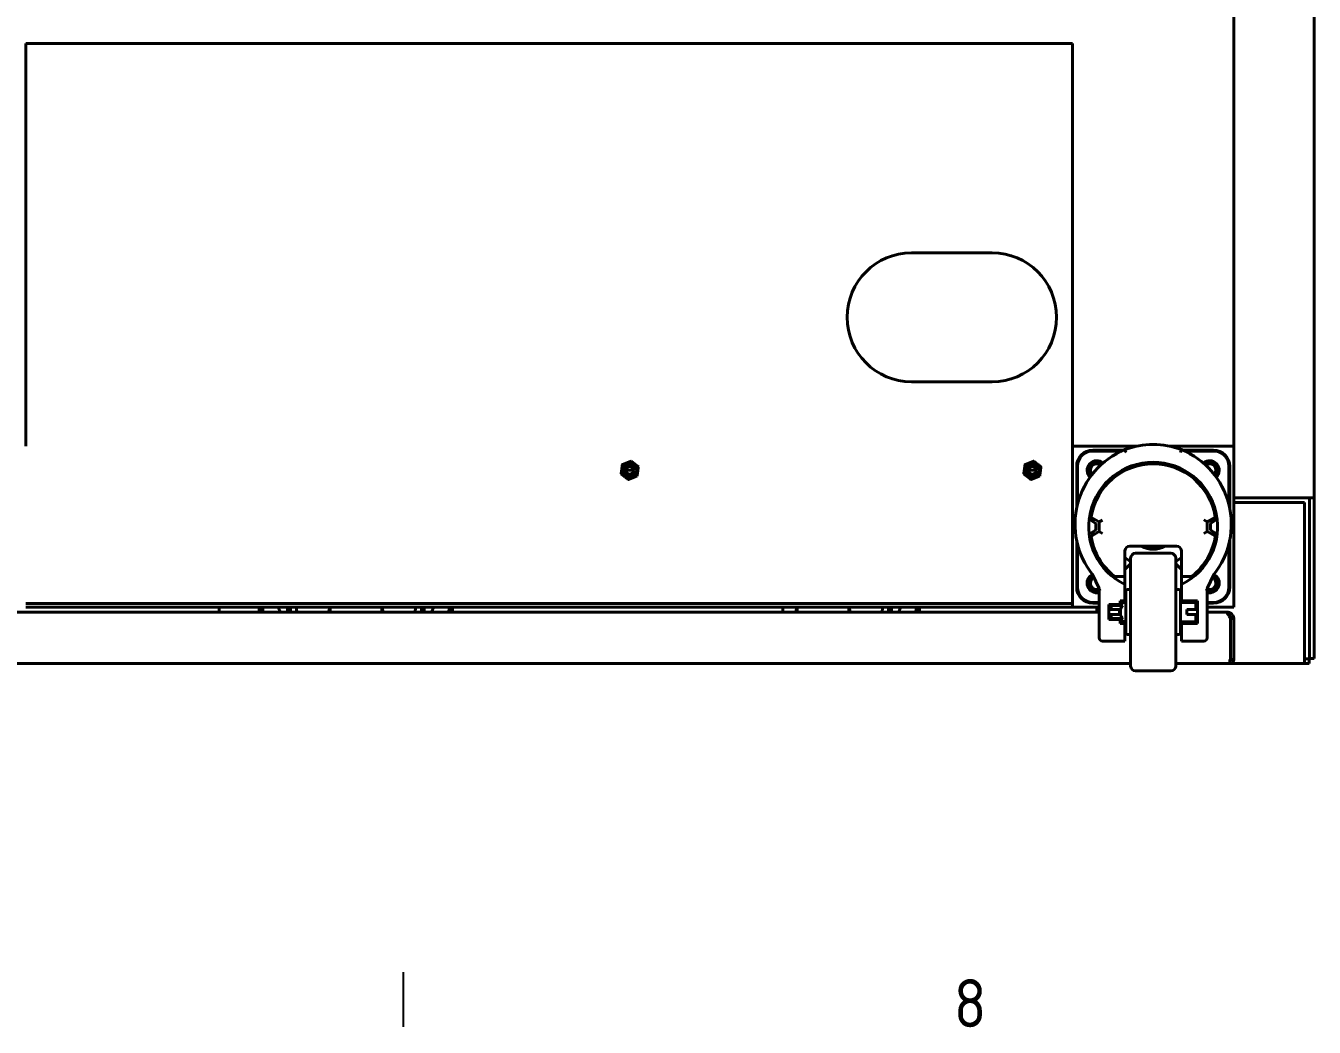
# Model space of a CAD drawing. Header units: millimetres. Extents: x 0 to 51860, y 0 to 5940.
# Drawn here: x 2569 to 3369, y 166 to 788 of the extents above; entities that cross this region are included whole.
import ezdxf

# ---------------------------------------------------------------- set-up
doc = ezdxf.new("R2010")
doc.units = ezdxf.units.MM
doc.header["$LTSCALE"] = 10
doc.layers.get('0').update_dxf_attribs({"color": 3, "lineweight": 25})
for name, color, linetype, lineweight in [('가시적인 것(ISO)', 3, 'Continuous', 40), ('가시적인 좁은 것(ISO)', 3, 'Continuous', 35), ('경계(ISO)', 7, 'Continuous', 25)]:
    doc.layers.add(name, color=color, linetype=linetype, lineweight=lineweight)
doc.styles.add('문자 텍스트_PSTEK_POSCO', font='isocp.shx')

# ---------------------------------------------------------------- blocks, each defined once
blk = doc.blocks.new('경계 Default Border')
at = {"layer": '경계(ISO)'}
blk.add_line((280.333, 20), (280.333, 16.6), dxfattribs=at)
at = {"layer": '경계(ISO)', "color": 2, "insert": (314.52, 16.571), "char_height": 3, "attachment_point": 7, "style": '문자 텍스트_PSTEK_POSCO'}
blk.add_mtext('8', dxfattribs=at)

msp = doc.modelspace()

# ---------------------------------------------------------------- linework, layer by layer
at = {"layer": '가시적인 것(ISO)'}
for p, q in [((3369.0311, 1158.544), (3369.0311, 494.544)), ((3319.0311, 526.544), (3319.0311, 1126.544)), ((2569.0311, 526.544), (2569.0311, 776.544)), ((2569.0311, 776.544), (3219.0311, 776.544)), ((3219.0311, 776.544), (3219.0311, 526.544)), ((3119.0311, 646.544), (3169.0311, 646.544)), ((3169.0311, 566.544), (3119.0311, 566.544)), ((3219.0311, 426.544), (3219.0311, 526.544)), ((3219.0311, 526.544), (3258.9812, 526.544)), ((3250.5743, 524.044), (3231.5311, 524.044)), ((3231.5311, 523.544), (3249.4716, 523.544)), ((3279.0809, 526.544), (3319.0311, 526.544)), ((3306.5311, 524.044), (3287.4878, 524.044)), ((3288.5905, 523.544), (3306.5311, 523.544)), ((3319.0311, 526.544), (3319.0311, 426.544)), ((3221.5311, 514.044), (3221.5311, 488.0893)), ((3222.0311, 490.2823), (3222.0311, 514.044)), ((3316.0311, 514.044), (3316.0311, 490.2823)), ((3316.5311, 488.0893), (3316.5311, 514.044)), ((2946.4896, 511.544), (2941.5726, 511.544)), ((3196.4896, 511.544), (3191.5726, 511.544)), ((3363.0311, 494.544), (3319.0311, 494.544)), ((3319.0311, 491.544), (3363.0311, 491.544)), ((3363.0311, 494.544), (3369.0311, 494.544)), ((3363.0311, 491.544), (3363.0311, 397.544)), ((3366.0311, 394.6148), (3366.0311, 494.544)), ((3369.0311, 494.544), (3369.0311, 394.6148)), ((3233.0384, 478.8341), (3229.8493, 480.7118)), ((3230.8182, 482.3517), (3230.7868, 482.3704)), ((3235.1471, 479.7728), (3230.8182, 482.3517)), ((3237.5311, 480.6806), (3235.5311, 479.544)), ((3300.5311, 480.7313), (3302.5311, 479.544)), ((3307.2625, 482.1248), (3302.9005, 479.7455)), ((3308.2128, 480.7118), (3305.0237, 478.8341)), ((3307.2942, 482.1421), (3307.2625, 482.1248)), ((3229.8493, 472.3763), (3233.0384, 474.254)), ((3230.8182, 470.7364), (3235.1471, 473.3153)), ((3233.5311, 477.9724), (3233.5311, 477.8813)), ((3233.5311, 475.2068), (3233.5311, 477.8813)), ((3233.5311, 475.2068), (3233.5311, 475.1157)), ((3235.1471, 479.7728), (3235.5311, 479.544)), ((3235.5311, 473.544), (3235.1471, 473.3153)), ((3235.5311, 479.544), (3235.5311, 473.544)), ((3235.5311, 473.544), (3237.5311, 472.4075)), ((3300.5311, 472.3568), (3302.5311, 473.544)), ((3302.5311, 479.544), (3302.9005, 479.7455)), ((3302.5311, 473.544), (3302.5311, 479.544)), ((3302.9005, 473.3426), (3302.5311, 473.544)), ((3302.9005, 473.3426), (3307.2625, 470.9633)), ((3304.5311, 477.8813), (3304.5311, 477.9724)), ((3304.5311, 477.8813), (3304.5311, 475.2068)), ((3304.5311, 475.1157), (3304.5311, 475.2068)), ((3305.0237, 474.254), (3308.2128, 472.3763)), ((3221.5311, 467.9388), (3221.5311, 439.044)), ((3222.0311, 439.044), (3222.0311, 465.7458)), ((3230.7868, 470.7177), (3230.8182, 470.7364)), ((3254.5311, 464.544), (3283.5311, 464.544)), ((3283.5311, 464.544), (3283.5384, 464.544)), ((3307.2625, 470.9633), (3307.2942, 470.946)), ((3316.0311, 465.7458), (3316.0311, 439.044)), ((3316.5311, 439.044), (3316.5311, 467.9388)), ((3251.5311, 453.0172), (3251.5311, 461.544)), ((3255.0311, 390.044), (3255.0311, 457.044)), ((3258.0311, 460.044), (3280.0311, 460.044)), ((3283.0311, 457.044), (3283.0311, 390.044)), ((3286.5311, 461.5514), (3286.5311, 461.544)), ((3286.5311, 461.544), (3286.5311, 453.0172)), ((3255.0311, 453.5638), (3251.5311, 450.0638)), ((3251.5311, 447.5624), (3251.5311, 453.0172)), ((3286.5311, 450.0638), (3283.0311, 453.5638)), ((3286.5311, 453.0172), (3286.5311, 447.5624)), ((3231.6105, 446.422), (3235.3461, 438.5631)), ((3246.0528, 445.544), (3249.5311, 445.544)), ((3251.5311, 447.5624), (3251.5311, 447.544)), ((3251.5311, 442.8135), (3251.5311, 447.544)), ((3251.5311, 439.544), (3251.5311, 440.5753)), ((3286.5311, 447.544), (3286.5311, 447.5624)), ((3286.5311, 442.8135), (3286.5311, 447.544)), ((3286.5311, 440.5753), (3286.5311, 439.544)), ((3288.5311, 445.544), (3292.0093, 445.544)), ((3302.716, 438.5631), (3306.4516, 446.422)), ((3235.5311, 407.544), (3235.5311, 437.7228)), ((3251.5311, 437.944), (3251.5311, 439.544)), ((3251.5311, 437.944), (3251.5311, 430.5665)), ((3251.5311, 435.044), (3252.0311, 435.044)), ((3252.0311, 410.544), (3252.0311, 436.544)), ((3253.0311, 437.544), (3254.0311, 437.544)), ((3284.0311, 437.544), (3285.0311, 437.544)), ((3286.0311, 436.544), (3286.0311, 410.544)), ((3286.0311, 435.044), (3286.5311, 435.044)), ((3286.5311, 439.544), (3286.5311, 437.944)), ((3286.5311, 430.5665), (3286.5311, 437.944)), ((3302.5311, 437.7228), (3302.5311, 407.544)), ((3219.0311, 428.844), (2569.0311, 428.844)), ((2569.0311, 426.544), (3219.0311, 426.544)), ((2689.0311, 426.544), (2689.0311, 425.9014)), ((2689.0311, 423.544), (2689.0311, 425.9014)), ((2714.0311, 426.544), (2714.0311, 423.544)), ((2716.2278, 426.544), (2716.2278, 424.6391)), ((2731.57, 426.544), (2731.57, 424.6391)), ((2733.3478, 426.544), (2733.3478, 423.544)), ((2757.9541, 426.544), (2757.9541, 423.544)), ((2790.108, 426.544), (2790.108, 423.544)), ((2814.7143, 426.544), (2814.7143, 423.544)), ((2816.4921, 426.544), (2816.4921, 424.6391)), ((2831.8344, 426.544), (2831.8344, 424.6391)), ((2834.0311, 426.544), (2834.0311, 423.544)), ((3039.0311, 425.9014), (3039.0311, 426.544)), ((3039.0311, 425.9014), (3039.0311, 423.544)), ((3047.9541, 426.544), (3047.9541, 423.544)), ((3080.108, 426.544), (3080.108, 423.544)), ((3104.7143, 426.544), (3104.7143, 423.544)), ((3106.4921, 426.544), (3106.4921, 424.6391)), ((3121.8344, 426.544), (3121.8344, 424.6391)), ((3124.0311, 426.544), (3124.0311, 423.544)), ((3235.5311, 426.544), (3219.0311, 426.544)), ((3235.5311, 429.544), (3231.5311, 429.544)), ((3231.5311, 429.044), (3235.5311, 429.044)), ((3234.0311, 425.9014), (3234.0311, 426.544)), ((3234.0311, 425.9014), (3234.0311, 423.544)), ((3241.5311, 428.2396), (3241.5311, 418.8485)), ((3241.5311, 428.2396), (3248.5311, 428.2396)), ((3248.933, 428.044), (3241.5311, 428.044)), ((3248.0311, 425.044), (3241.5311, 425.044)), ((3250.1378, 427.544), (3243.0311, 427.544)), ((3243.0311, 427.544), (3243.0311, 425.044)), ((3248.0311, 425.044), (3248.0311, 422.044)), ((3248.5311, 430.5665), (3248.5311, 428.2396)), ((3248.5311, 430.5665), (3251.5311, 430.5665)), ((3251.5311, 429.744), (3248.5311, 429.744)), ((3248.5311, 428.2396), (3248.5311, 428.0441)), ((3248.5311, 428.0441), (3248.933, 428.0441)), ((3248.5311, 428.0408), (3248.5311, 427.544)), ((3248.9311, 428.0408), (3248.5311, 428.0408)), ((3251.5311, 430.5665), (3251.5311, 429.744)), ((3251.5311, 429.744), (3251.5311, 429.544)), ((3252.0311, 429.544), (3251.5311, 429.544)), ((3295.5311, 429.544), (3286.0311, 429.544)), ((3286.5311, 430.5665), (3296.5311, 430.5665)), ((3286.5311, 429.744), (3286.5311, 430.5665)), ((3286.5311, 429.744), (3296.5311, 429.744)), ((3286.5311, 429.544), (3286.5311, 429.744)), ((3290.0311, 422.044), (3290.0311, 425.044)), ((3290.0311, 425.044), (3296.5311, 425.044)), ((3295.5311, 429.544), (3295.5311, 425.044)), ((3296.5311, 416.5216), (3296.5311, 430.5665)), ((3306.5311, 429.544), (3302.5311, 429.544)), ((3302.5311, 429.044), (3306.5311, 429.044)), ((3319.0311, 426.544), (3302.5311, 426.544)), ((2552.5391, 423.544), (3235.523, 423.544)), ((3235.523, 423.7441), (3235.523, 423.344)), ((3248.0311, 422.044), (3241.5311, 422.044)), ((3248.933, 419.044), (3241.5311, 419.044)), ((3248.5311, 418.8485), (3241.5311, 418.8485)), ((3243.0311, 422.044), (3243.0311, 419.544)), ((3250.1378, 419.544), (3243.0311, 419.544)), ((3248.5311, 419.544), (3248.5311, 419.0473)), ((3248.5311, 419.0473), (3248.9311, 419.0473)), ((3248.5311, 419.044), (3248.5311, 418.8485)), ((3248.933, 419.044), (3248.5311, 419.044)), ((3248.5311, 418.8485), (3248.5311, 416.5216)), ((3251.5311, 417.3267), (3248.5311, 417.3267)), ((3251.5311, 416.5216), (3248.5311, 416.5216)), ((3251.5311, 417.544), (3251.5311, 417.3267)), ((3252.0311, 417.544), (3251.5311, 417.544)), ((3251.5311, 417.3267), (3251.5311, 416.5216)), ((3251.5311, 416.5216), (3251.5311, 405.544)), ((3295.5311, 417.544), (3286.0311, 417.544)), ((3286.5311, 417.3267), (3286.5311, 417.544)), ((3286.5311, 417.3267), (3296.5311, 417.3267)), ((3286.5311, 416.5216), (3286.5311, 417.3267)), ((3296.5311, 416.5216), (3286.5311, 416.5216)), ((3286.5311, 405.544), (3286.5311, 416.5216)), ((3290.0311, 422.044), (3296.5311, 422.044)), ((3295.5311, 422.044), (3295.5311, 417.544)), ((3302.5391, 423.344), (3302.5391, 423.7441)), ((3302.5391, 423.544), (3313.6168, 423.544)), ((3315.0311, 423.544), (3313.6168, 423.544)), ((3315.0311, 422.6932), (3315.0311, 423.544)), ((3316.9603, 419.544), (3316.9603, 394.044)), ((3319.0311, 419.544), (3317.0311, 419.544)), ((3317.0311, 394.044), (3317.0311, 419.544)), ((3319.0311, 394.044), (3319.0311, 419.544)), ((3252.0311, 413.274), (3251.5311, 413.274)), ((3253.0311, 409.544), (3254.0311, 409.544)), ((3284.0311, 409.544), (3285.0311, 409.544)), ((3286.5311, 413.274), (3286.0311, 413.274)), ((3251.5311, 405.544), (3237.5311, 405.544)), ((3300.5311, 405.544), (3286.5311, 405.544)), ((3316.9603, 394.044), (3316.5311, 394.044)), ((3316.5311, 391.544), (3316.5311, 394.044)), ((3317.0311, 394.044), (3319.0311, 394.044)), ((3363.0311, 391.544), (3363.0311, 397.544)), ((3363.0311, 394.544), (3365.9603, 394.544)), ((3365.5311, 395.044), (3366.0311, 395.044)), ((3365.5311, 395.044), (3365.5311, 394.544)), ((3365.9603, 394.544), (3365.9603, 391.544)), ((3369.0311, 394.6148), (3366.0311, 394.6148)), ((3255.0311, 391.544), (2533.0311, 391.544)), ((3258.0311, 387.044), (3280.0311, 387.044)), ((3316.5311, 391.544), (3283.0311, 391.544)), ((3363.0311, 391.544), (3316.5311, 391.544)), ((3365.9603, 391.544), (3363.0311, 391.544))]:
    msp.add_line(p, q, dxfattribs=at)
for centre, radius in [((2944.0311, 511.544), 4.4), ((2944.0311, 511.544), 2.9998), ((2944.0311, 511.544), 2.4585), ((3194.0311, 511.544), 4.4), ((3194.0311, 511.544), 2.9998), ((3194.0311, 511.544), 2.4585)]:
    msp.add_circle(centre, radius, dxfattribs=at)
for centre, radius, start, end in [((3119.0311, 606.544), 40, 90, 270), ((3169.0311, 606.544), 40, 270, 90), ((3270.7811, 478.014), 50.27, 112.6329808, 218.3766451), ((3231.5311, 514.044), 10, 90, 180), ((3231.5311, 514.044), 9.5, 90, 180), ((3269.0311, 476.544), 51, 69.8179203, 110.1820797), ((3267.2811, 478.014), 50.27, 321.6233549, 67.3670192), ((3306.5311, 514.044), 10, 0, 90), ((3306.5311, 514.044), 9.5, 0, 90), ((3234.0311, 511.544), 6, 49.1830494, 226.0634924), ((3234.0311, 511.544), 5.5, 49.9272986, 225.3192431), ((3269.0311, 476.544), 40, 295.9444798, 244.0555202), ((3234.0311, 511.544), 4.5, 51.7217397, 223.5248021), ((3234.0311, 511.544), 4.2, 52.3740443, 222.8724975), ((3234.0311, 511.544), 4, 52.8492166, 222.3973252), ((3269.0311, 476.544), 39, 9.0215582, 170.6484718), ((3304.0311, 511.544), 6, 313.9365076, 130.8169506), ((3304.0311, 511.544), 5.5, 314.6807569, 130.0727014), ((3304.0311, 511.544), 4.5, 316.4751979, 128.2782603), ((3304.0311, 511.544), 4.2, 317.1275025, 127.6259557), ((3304.0311, 511.544), 4, 317.6026748, 127.1507834), ((3231.0427, 482.8), 0.5, 170.6484718, 239.2157707), ((3269.0311, 476.544), 37.9516, 171.7889279, 174.9269066), ((3269.0342, 476.5436), 37.9548, 171.2748414, 171.275035), ((3269.0311, 476.544), 37.5, 172.0760765, 175.2552315), ((3232.9253, 481.894), 1, 171.0817276, 171.0935045), ((3269.0323, 476.5442), 37.4987, 8.1969284, 8.197211), ((3269.0311, 476.544), 37.5, 4.7447685, 7.6610849), ((3269.0323, 476.5442), 37.9503, 8.4538195, 8.453993), ((3269.0311, 476.544), 37.9516, 5.0730934, 7.9218893), ((3307.0548, 482.5811), 0.5, 298.6104597, 9.0215582), ((3269.0311, 476.544), 37.9516, 185.0730934, 188.2110723), ((3269.0311, 476.544), 37.5, 184.7447684, 187.9239237), ((3232.5311, 477.9724), 1, 29.7556396, 59.5113224), ((3232.5311, 475.1157), 1, 300.4887001, 330.2443604), ((3232.5311, 477.9724), 1, 0, 29.7556396), ((3232.5311, 475.1157), 1, 330.2443604, 0), ((3305.5311, 477.9724), 1, 150.2443604, 180), ((3305.5311, 475.1157), 1, 180, 209.7556396), ((3305.5311, 477.9724), 1, 120.4887001, 150.2443604), ((3305.5311, 475.1157), 1, 209.7556396, 239.5113224), ((3269.0311, 476.544), 37.5, 352.3389153, 355.2552315), ((3269.0311, 476.544), 37.9516, 352.0781108, 354.9269066), ((3231.0427, 470.2881), 0.5, 120.7842293, 189.3515282), ((3269.0311, 476.544), 39, 189.3515282, 231.6063148), ((3269.0362, 476.5448), 37.9568, 188.725071, 188.7252652), ((3232.9253, 471.194), 1, 188.9116162, 188.9234521), ((3254.5311, 461.544), 3, 90, 180), ((3269.0311, 476.544), 14, 238.9972809, 301.0027191), ((3283.5311, 461.544), 3, 0, 90), ((3269.0311, 476.544), 39, 308.3936852, 350.9784418), ((3269.0305, 476.5441), 37.5006, 351.802892, 351.8031735), ((3269.0308, 476.5441), 37.9519, 351.5460862, 351.5462592), ((3307.0548, 470.507), 0.5, 350.9784418, 61.3895403), ((3269.0311, 476.544), 25.85, 227.3917003, 237.008591), ((3258.0311, 457.044), 3, 90, 180), ((3280.0311, 457.044), 3, 0, 90), ((3269.0311, 476.544), 25.85, 302.9914081, 312.6082997), ((3234.0311, 441.544), 6, 117.0174106, 284.4775122), ((3234.0311, 441.544), 5.5, 116.3901339, 285.8266201), ((3234.0311, 441.544), 4.5, 116.5955142, 289.4712206), ((3234.0311, 441.544), 4.2, 116.6792456, 290.9248324), ((3234.0311, 441.544), 4, 116.7420459, 291.9759212), ((3229.8042, 445.5634), 2, 25.4234556, 38.3766451), ((3246.0528, 447.544), 2, 231.6083326, 270), ((3249.5311, 447.544), 2, 270, 0), ((3288.5311, 447.544), 2, 180, 270), ((3292.0093, 447.544), 2, 270, 308.3916674), ((3304.0311, 441.544), 6, 255.5224878, 62.9825894), ((3304.0311, 441.544), 5.5, 254.1733799, 63.6098661), ((3304.0311, 441.544), 4.5, 250.5287794, 63.4044858), ((3304.0311, 441.544), 4.2, 249.0751676, 63.3207544), ((3304.0311, 441.544), 4, 248.0240788, 63.2579541), ((3308.2579, 445.5634), 2, 141.6233549, 154.5765444), ((3231.5311, 439.044), 10, 180, 270), ((3231.5311, 439.044), 9.5, 180, 270), ((3233.5311, 437.7228), 2, 0, 25.4234556), ((3234.0309, 441.5444), 4.5004, 300.5148081, 300.5150352), ((3253.0311, 436.544), 1, 90, 180), ((3254.0311, 439.544), 2, 270, 300), ((3284.0311, 439.544), 2, 240, 270), ((3285.0311, 436.544), 1, 0, 90), ((3304.031, 441.544), 4.5, 239.4849648, 239.4853896), ((3304.5311, 437.7228), 2, 154.5765444, 180), ((3306.5311, 439.044), 10, 270, 0), ((3306.5311, 439.044), 9.5, 270, 0), ((3251.5311, 426.544), 3, 90, 160.5287794), ((3238.023, 423.7441), 2.5, 175.4111389, 180), ((3238.023, 423.344), 2.5, 180, 184.5888611), ((3251.5311, 420.544), 3, 199.4712206, 270), ((3300.0391, 423.7441), 2.5, 0, 4.5888611), ((3300.0391, 423.344), 2.5, 355.4111389, 0), ((3253.0311, 410.544), 1, 180, 270), ((3254.0311, 407.544), 2, 60, 90), ((3284.0311, 407.544), 2, 90, 120), ((3285.0311, 410.544), 1, 270, 0), ((3237.5311, 407.544), 2, 180, 270), ((3300.5311, 407.544), 2, 270, 0), ((3310.5311, 400.044), 6.5, 0, 8.458979), ((3310.5311, 400.044), 6.5, 351.541021, 0), ((3316.5311, 394.044), 2.5, 270, 0), ((3316.5311, 394.044), 0.5, 270, 0), ((3258.0311, 390.044), 3, 180, 270), ((3280.0311, 390.044), 3, 270, 0)]:
    msp.add_arc(centre, radius, start, end, dxfattribs=at)
for centre, major_axis, start_param, end_param in [((3252.166, 522.5502), (0.7302, -1.8625), 3.14159825, 4.71237438), ((3285.8961, 522.5502), (-0.7302, -1.8625), 1.57082228, 3.14160954), ((3244.3484, 446.3429), (0.4624, -0.3664), 6.2156949, 6.28392983), ((3293.7138, 446.3429), (-0.4625, -0.3665), 0.00045123, 0.06867153)]:
    msp.add_ellipse(centre, major_axis=major_axis, ratio=0.00001, start_param=start_param, end_param=end_param, dxfattribs=at)
for points, weights in [([(2938.6914, 509.3483), (2939.0755, 512.2094), (2939.4597, 515.0705)], [1, 1.15470053838, 1]), ([(2939.4597, 515.0705), (2942.1295, 516.1683), (2944.7993, 517.2662)], [1, 1.15470053838, 1]), ([(2944.7993, 517.2662), (2947.085, 515.503), (2949.3707, 513.7398)], [1, 1.15470053838, 1]), ([(2949.3707, 513.7398), (2948.9866, 510.8787), (2948.6024, 508.0176)], [1, 1.15470053838, 1]), ([(3188.6914, 509.3483), (3189.0755, 512.2094), (3189.4597, 515.0705)], [1, 1.15470053838, 1]), ([(3189.4597, 515.0705), (3192.1295, 516.1683), (3194.7993, 517.2662)], [1, 1.15470053838, 1]), ([(3194.7993, 517.2662), (3197.085, 515.503), (3199.3707, 513.7398)], [1, 1.15470053838, 1]), ([(3199.3707, 513.7398), (3198.9866, 510.8787), (3198.6024, 508.0176)], [1, 1.15470053838, 1]), ([(2943.2628, 505.8219), (2940.9771, 507.5851), (2938.6914, 509.3483)], [1, 1.15470053838, 1]), ([(2948.6024, 508.0176), (2945.9326, 506.9198), (2943.2628, 505.8219)], [1, 1.15470053838, 1]), ([(3193.2628, 505.8219), (3190.9771, 507.5851), (3188.6914, 509.3483)], [1, 1.15470053838, 1]), ([(3198.6024, 508.0176), (3195.9326, 506.9198), (3193.2628, 505.8219)], [1, 1.15470053838, 1]), ([(2716.0984, 423.544), (2715.2847, 425.0162), (2714.4521, 426.544)], [1.0009392342, 1.00072595734, 1.00029968239]), ([(2716.2278, 424.6391), (2716.4716, 424.0895), (2716.7136, 423.544)], [1.00096672828, 1.00113387833, 1.00128750069]), ([(2727.103, 423.544), (2726.4375, 425.0254), (2725.7566, 426.544)], [1.00187408025, 1.00126260399, 1.00050898294]), ([(2731.7712, 423.544), (2731.671, 424.0895), (2731.57, 424.6391)], [1.00128750069, 1.00113387833, 1.00096672828]), ([(2737.4159, 423.544), (2737.1424, 425.0257), (2736.8625, 426.544)], [1.00184083889, 1.00124049078, 1.00050017206]), ([(2757.7797, 426.544), (2757.4348, 425.0162), (2757.0978, 423.544)], [1.00029968239, 1.00072595734, 1.0009392342]), ([(2790.9643, 423.544), (2790.6273, 425.0162), (2790.2824, 426.544)], [1.0009392342, 1.00072595734, 1.00029968239]), ([(2811.1996, 426.544), (2810.9197, 425.0257), (2810.6462, 423.544)], [1.00050017206, 1.00124049078, 1.00184083889]), ([(2816.4921, 424.6391), (2816.3911, 424.0895), (2816.2909, 423.544)], [1.00096672828, 1.00113387833, 1.00128750069]), ([(2822.3055, 426.544), (2821.6246, 425.0254), (2820.9591, 423.544)], [1.00050898294, 1.00126260399, 1.00187408025]), ([(2831.3485, 423.544), (2831.5905, 424.0895), (2831.8344, 424.6391)], [1.00128750069, 1.00113387833, 1.00096672828]), ([(2833.61, 426.544), (2832.7774, 425.0162), (2831.9637, 423.544)], [1.00029968239, 1.00072595734, 1.0009392342]), ([(3047.7797, 426.544), (3047.4348, 425.0162), (3047.0978, 423.544)], [1.00029968239, 1.00072595734, 1.0009392342]), ([(3080.9643, 423.544), (3080.6273, 425.0162), (3080.2824, 426.544)], [1.0009392342, 1.00072595734, 1.00029968239]), ([(3101.1996, 426.544), (3100.9197, 425.0257), (3100.6462, 423.544)], [1.00050017206, 1.00124049078, 1.00184083889]), ([(3106.4921, 424.6391), (3106.3911, 424.0895), (3106.2909, 423.544)], [1.00096672828, 1.00113387833, 1.00128750069]), ([(3112.3055, 426.544), (3111.6246, 425.0254), (3110.9591, 423.544)], [1.00050898294, 1.00126260399, 1.00187408025]), ([(3121.3485, 423.544), (3121.5905, 424.0895), (3121.8344, 424.6391)], [1.00128750069, 1.00113387833, 1.00096672828]), ([(3123.61, 426.544), (3122.7774, 425.0162), (3121.9637, 423.544)], [1.00029968239, 1.00072595734, 1.0009392342])]:
    msp.add_rational_spline(points, weights, degree=2, dxfattribs=at)
for points, knots in [([(3251.5311, 512.5128), (3251.5311, 512.4888), (3251.5311, 512.4528), (3251.5311, 512.2554), (3251.5311, 512.0783), (3251.5311, 511.7558), (3251.5311, 511.5777), (3251.5311, 511.3965)], [0, 0, 0, 0, 0.071455694, 0.071455694, 0.146957157, 0.146957157, 0.20403239, 0.20403239, 0.20403239, 0.20403239]), ([(3257.5311, 513.8091), (3257.5311, 513.9727), (3257.5311, 514.1318), (3257.5311, 514.4346), (3257.5311, 514.6042), (3257.5311, 514.7966), (3257.5311, 514.8318), (3257.5311, 514.8553)], [1.014358646, 1.014358646, 1.014358646, 1.014358646, 1.066533699, 1.066533699, 1.141166307, 1.141166307, 1.214161404, 1.214161404, 1.214161404, 1.214161404]), ([(3280.5311, 514.8553), (3280.5311, 514.8318), (3280.5311, 514.7966), (3280.5311, 514.6042), (3280.5311, 514.4346), (3280.5311, 514.1318), (3280.5311, 513.9727), (3280.5311, 513.8091)], [0, 0, 0, 0, 0.072995097, 0.072995097, 0.147627704, 0.147627704, 0.199802756, 0.199802756, 0.199802756, 0.199802756]), ([(3286.5311, 511.3965), (3286.5311, 511.5777), (3286.5311, 511.7558), (3286.5311, 512.0783), (3286.5311, 512.2554), (3286.5311, 512.4528), (3286.5311, 512.4888), (3286.5311, 512.5128)], [1.057073925, 1.057073925, 1.057073925, 1.057073925, 1.114149155, 1.114149155, 1.189650618, 1.189650618, 1.261106312, 1.261106312, 1.261106312, 1.261106312]), ([(3229.4583, 481.1343), (3229.4539, 481.1433), (3229.4496, 481.1525), (3229.4454, 481.1617), (3229.4445, 481.1639), (3229.4435, 481.1661), (3229.4425, 481.1682), (3229.4179, 481.2238), (3229.3978, 481.2827), (3229.3834, 481.3442), (3229.3738, 481.3849), (3229.3665, 481.4271), (3229.3621, 481.47), (3229.3585, 481.5044), (3229.3567, 481.5392), (3229.3567, 481.574), (3229.3567, 481.6088), (3229.3586, 481.6435), (3229.3622, 481.6783), (3229.3631, 481.6863), (3229.364, 481.6944), (3229.3651, 481.7025)], [24.90250524, 24.90250524, 24.90250524, 24.90250524, 25.00108533, 25.00108533, 25.00108533, 25.02421389, 25.02421389, 25.02421389, 25.61488368, 25.61488368, 25.61488368, 26.00647801, 26.00647801, 26.00647801, 26.31976597, 26.31976597, 26.31976597, 26.63305025, 26.63305025, 26.63305025, 26.70574231, 26.70574231, 26.70574231, 26.70574231]), ([(3229.8493, 480.7118), (3229.8453, 480.7141), (3229.8413, 480.7166), (3229.8372, 480.719), (3229.7865, 480.7499), (3229.737, 480.7862), (3229.6904, 480.8278), (3229.6829, 480.8346), (3229.6754, 480.8415), (3229.668, 480.8485), (3229.6469, 480.8685), (3229.6264, 480.8897), (3229.6068, 480.9119), (3229.5803, 480.942), (3229.5552, 480.9741), (3229.5319, 481.008), (3229.505, 481.0473), (3229.4802, 481.0896), (3229.4583, 481.1343)], [26.70574231, 26.70574231, 26.70574231, 26.70574231, 26.75966713, 26.75966713, 26.75966713, 27.4396037, 27.4396037, 27.4396037, 27.55002497, 27.55002497, 27.55002497, 27.86437022, 27.86437022, 27.86437022, 28.28897909, 28.28897909, 28.28897909, 28.77916858, 28.77916858, 28.77916858, 28.77916858]), ([(3308.6038, 481.1343), (3308.5821, 481.0899), (3308.5574, 481.0478), (3308.5307, 481.0088), (3308.5075, 480.975), (3308.4827, 480.9431), (3308.4563, 480.9131), (3308.4364, 480.8904), (3308.4156, 480.8689), (3308.3941, 480.8485), (3308.3873, 480.842), (3308.3803, 480.8355), (3308.3733, 480.8292), (3308.327, 480.7877), (3308.2779, 480.7515), (3308.2275, 480.7206), (3308.2226, 480.7176), (3308.2177, 480.7147), (3308.2128, 480.7118)], [22.02491375, 22.02491375, 22.02491375, 22.02491375, 22.511946, 22.511946, 22.511946, 22.93424333, 22.93424333, 22.93424333, 23.25405736, 23.25405736, 23.25405736, 23.35668986, 23.35668986, 23.35668986, 24.03291107, 24.03291107, 24.03291107, 24.09834003, 24.09834003, 24.09834003, 24.09834003]), ([(3308.697, 481.7025), (3308.6981, 481.6944), (3308.699, 481.6863), (3308.6999, 481.6783), (3308.7036, 481.6435), (3308.7054, 481.6088), (3308.7054, 481.574), (3308.7054, 481.5392), (3308.7036, 481.5044), (3308.7, 481.47), (3308.6956, 481.4271), (3308.6883, 481.3849), (3308.6787, 481.3442), (3308.6684, 481.3002), (3308.6552, 481.2576), (3308.6395, 481.2165), (3308.6333, 481.2002), (3308.6266, 481.1841), (3308.6196, 481.1682), (3308.6186, 481.1661), (3308.6177, 481.1639), (3308.6167, 481.1617), (3308.6125, 481.1525), (3308.6082, 481.1433), (3308.6038, 481.1343)], [24.09834003, 24.09834003, 24.09834003, 24.09834003, 24.17103877, 24.17103877, 24.17103877, 24.4844663, 24.4844663, 24.4844663, 24.79796846, 24.79796846, 24.79796846, 25.18969495, 25.18969495, 25.18969495, 25.6117156, 25.6117156, 25.6117156, 25.77986845, 25.77986845, 25.77986845, 25.80299701, 25.80299701, 25.80299701, 25.9015771, 25.9015771, 25.9015771, 25.9015771]), ([(3229.4583, 471.9538), (3229.4801, 471.9982), (3229.5047, 472.0403), (3229.5314, 472.0793), (3229.5546, 472.1131), (3229.5794, 472.145), (3229.6058, 472.175), (3229.6257, 472.1977), (3229.6465, 472.2192), (3229.668, 472.2396), (3229.6748, 472.2461), (3229.6818, 472.2526), (3229.6888, 472.2589), (3229.7351, 472.3004), (3229.7842, 472.3366), (3229.8347, 472.3675), (3229.8395, 472.3705), (3229.8444, 472.3734), (3229.8493, 472.3763)], [22.02491375, 22.02491375, 22.02491375, 22.02491375, 22.511946, 22.511946, 22.511946, 22.93424333, 22.93424333, 22.93424333, 23.25405736, 23.25405736, 23.25405736, 23.35668986, 23.35668986, 23.35668986, 24.03291107, 24.03291107, 24.03291107, 24.09834003, 24.09834003, 24.09834003, 24.09834003]), ([(3308.2128, 472.3763), (3308.2168, 472.3739), (3308.2208, 472.3715), (3308.2249, 472.3691), (3308.2756, 472.3382), (3308.3251, 472.3019), (3308.3717, 472.2603), (3308.3793, 472.2535), (3308.3867, 472.2466), (3308.3941, 472.2396), (3308.4152, 472.2196), (3308.4357, 472.1984), (3308.4553, 472.1762), (3308.4818, 472.1461), (3308.5069, 472.114), (3308.5302, 472.0801), (3308.5571, 472.0408), (3308.5819, 471.9985), (3308.6038, 471.9538)], [26.70574231, 26.70574231, 26.70574231, 26.70574231, 26.75966713, 26.75966713, 26.75966713, 27.4396037, 27.4396037, 27.4396037, 27.55002497, 27.55002497, 27.55002497, 27.86437022, 27.86437022, 27.86437022, 28.28897909, 28.28897909, 28.28897909, 28.77916858, 28.77916858, 28.77916858, 28.77916858]), ([(3229.3651, 471.3856), (3229.364, 471.3937), (3229.3631, 471.4018), (3229.3622, 471.4098), (3229.3586, 471.4446), (3229.3567, 471.4793), (3229.3567, 471.5141), (3229.3567, 471.5489), (3229.3585, 471.5837), (3229.3621, 471.6181), (3229.3665, 471.661), (3229.3738, 471.7032), (3229.3834, 471.7439), (3229.3978, 471.8054), (3229.4179, 471.8643), (3229.4425, 471.9199), (3229.4435, 471.922), (3229.4445, 471.9242), (3229.4454, 471.9264), (3229.4496, 471.9356), (3229.4539, 471.9448), (3229.4583, 471.9538)], [24.09834003, 24.09834003, 24.09834003, 24.09834003, 24.17103207, 24.17103207, 24.17103207, 24.4843163, 24.4843163, 24.4843163, 24.79760425, 24.79760425, 24.79760425, 25.18919862, 25.18919862, 25.18919862, 25.77986845, 25.77986845, 25.77986845, 25.80299701, 25.80299701, 25.80299701, 25.9015771, 25.9015771, 25.9015771, 25.9015771]), ([(3308.6038, 471.9538), (3308.6082, 471.9448), (3308.6125, 471.9356), (3308.6167, 471.9264), (3308.6177, 471.9242), (3308.6186, 471.922), (3308.6196, 471.9199), (3308.6442, 471.8643), (3308.6643, 471.8054), (3308.6787, 471.7439), (3308.6883, 471.7032), (3308.6956, 471.661), (3308.7, 471.6181), (3308.7036, 471.5837), (3308.7054, 471.5489), (3308.7054, 471.5141), (3308.7054, 471.4793), (3308.7036, 471.4446), (3308.6999, 471.4098), (3308.699, 471.4018), (3308.6981, 471.3937), (3308.697, 471.3856)], [24.90250524, 24.90250524, 24.90250524, 24.90250524, 25.00108533, 25.00108533, 25.00108533, 25.02421389, 25.02421389, 25.02421389, 25.61488368, 25.61488368, 25.61488368, 26.00647801, 26.00647801, 26.00647801, 26.31976597, 26.31976597, 26.31976597, 26.63305025, 26.63305025, 26.63305025, 26.70574231, 26.70574231, 26.70574231, 26.70574231]), ([(3241.5311, 448.8903), (3241.5311, 448.6387), (3241.5311, 448.38), (3241.5311, 447.9788), (3241.5311, 447.7754), (3241.5311, 447.5609), (3241.5311, 447.5223), (3241.5311, 447.4967)], [1.243364276, 1.243364276, 1.243364276, 1.243364276, 1.32052392, 1.32052392, 1.399095437, 1.399095437, 1.46536907, 1.46536907, 1.46536907, 1.46536907]), ([(3255.0311, 454.8751), (3255.0162, 454.8685), (3255.0009, 454.8628), (3254.9814, 454.8588), (3254.9748, 454.8579), (3254.9662, 454.8585), (3254.9637, 454.8589), (3254.9592, 454.8602), (3254.9572, 454.8611), (3254.9554, 454.8623)], [0.068402932, 0.068402932, 0.068402932, 0.068402932, 0.0743420797, 0.0743420797, 0.0769738735, 0.0769738735, 0.0780370132, 0.0780370132, 0.0789749072, 0.0789749072, 0.0789749072, 0.0789749072]), ([(3283.1067, 454.8623), (3283.1044, 454.8608), (3283.1018, 454.8598), (3283.0949, 454.8582), (3283.0902, 454.8581), (3283.0762, 454.859), (3283.0652, 454.862), (3283.0472, 454.8682), (3283.0393, 454.8714), (3283.0311, 454.875)], [0, 0, 0, 0, 0.0082475465, 0.0082475465, 0.0214794471, 0.0214794471, 0.0507996307, 0.0507996307, 0.0719210324, 0.0719210324, 0.0719210324, 0.0719210324]), ([(3296.5311, 447.4967), (3296.5311, 447.5223), (3296.5311, 447.5609), (3296.5311, 447.7754), (3296.5311, 447.9788), (3296.5311, 448.38), (3296.5311, 448.6387), (3296.5311, 448.8903)], [0, 0, 0, 0, 0.066273632, 0.066273632, 0.14484515, 0.14484515, 0.222004789, 0.222004789, 0.222004789, 0.222004789]), ([(3251.5311, 440.5753), (3251.5311, 440.5993), (3251.5311, 440.6353), (3251.5311, 440.8327), (3251.5311, 441.0098), (3251.5311, 441.3904), (3251.5311, 441.6663), (3251.5311, 442.1861), (3251.5311, 442.5258), (3251.5311, 442.8135)], [0, 0, 0, 0, 0.071455694, 0.071455694, 0.146957157, 0.146957157, 0.227906892, 0.227906892, 0.314222363, 0.314222363, 0.314222363, 0.314222363]), ([(3286.5311, 442.8135), (3286.5311, 442.5338), (3286.5311, 442.2032), (3286.5311, 441.6952), (3286.5311, 441.4238), (3286.5311, 441.0345), (3286.5311, 440.8475), (3286.5311, 440.6388), (3286.5311, 440.6007), (3286.5311, 440.5753)], [0.946883948, 0.946883948, 0.946883948, 0.946883948, 1.030797506, 1.030797506, 1.109697807, 1.109697807, 1.187586493, 1.187586493, 1.261112045, 1.261112045, 1.261112045, 1.261112045]), ([(3250.1378, 419.544), (3250.0794, 419.5874), (3250.024, 419.6323), (3249.7048, 419.9115), (3249.4483, 420.2529), (3248.8313, 421.4234), (3248.7026, 422.5769), (3248.7026, 423.544), (3248.7026, 424.5112), (3248.8313, 425.6647), (3249.4483, 426.8352), (3249.7048, 427.1766), (3250.024, 427.4558), (3250.0794, 427.5007), (3250.1378, 427.544)], [1.814131606, 1.814131606, 1.814131606, 1.814131606, 1.834572757, 1.834572757, 1.941344099, 1.941344099, 2.231503569, 2.231503569, 2.231503569, 2.521663039, 2.521663039, 2.628434381, 2.628434381, 2.648875532, 2.648875532, 2.648875532, 2.648875532]), ([(3313.6168, 423.544), (3314.3193, 423.544), (3315.0218, 422.8422), (3315.7243, 421.7384), (3316.1363, 421.0911), (3316.5483, 420.3183), (3316.9603, 419.544)], [0, 0, 0, 0, 0.99011606, 0.99011606, 0.99011606, 1.57079633, 1.57079633, 1.57079633, 1.57079633]), ([(3319.0311, 419.544), (3319.0311, 420.8642), (3318.3292, 422.1642), (3317.2254, 422.8884), (3316.5781, 423.3131), (3315.8053, 423.544), (3315.0311, 423.544)], [0, 0, 0, 0, 0.99011606, 0.99011606, 0.99011606, 1.57079633, 1.57079633, 1.57079633, 1.57079633])]:
    msp.add_open_spline(points, degree=3, knots=knots, dxfattribs=at)
for points in [[(2716.2278, 423.544), (2716.2278, 423.9081), (2716.2278, 424.2732), (2716.2278, 424.6391)], [(2731.57, 424.6391), (2731.8582, 424.2732), (2732.1476, 423.9081), (2732.4383, 423.544)], [(2815.6238, 423.544), (2815.9145, 423.9081), (2816.2039, 424.2732), (2816.4921, 424.6391)], [(2831.8344, 424.6391), (2831.8344, 424.2732), (2831.8344, 423.9081), (2831.8344, 423.544)], [(3105.6238, 423.544), (3105.9145, 423.9081), (3106.2039, 424.2732), (3106.4921, 424.6391)], [(3121.8344, 424.6391), (3121.8344, 424.2732), (3121.8344, 423.9081), (3121.8344, 423.544)], [(3317.0311, 419.544), (3317.0311, 420.2559), (3316.6129, 420.9484), (3315.9943, 421.2956)]]:
    msp.add_open_spline(points, degree=3, dxfattribs=at)
at = {"layer": '가시적인 좁은 것(ISO)'}
for centre in [(2944.0311, 511.544), (3194.0311, 511.544)]:
    msp.add_arc(centre, 3, 62.3528982, 332.3528982, dxfattribs=at)

# ---------------------------------------------------------------- block references
at = {"xscale": 10, "yscale": 10, "zscale": 10}
msp.add_blockref('경계 Default Border', (0, 0), dxfattribs=at)

doc.saveas('drawing.dxf')
